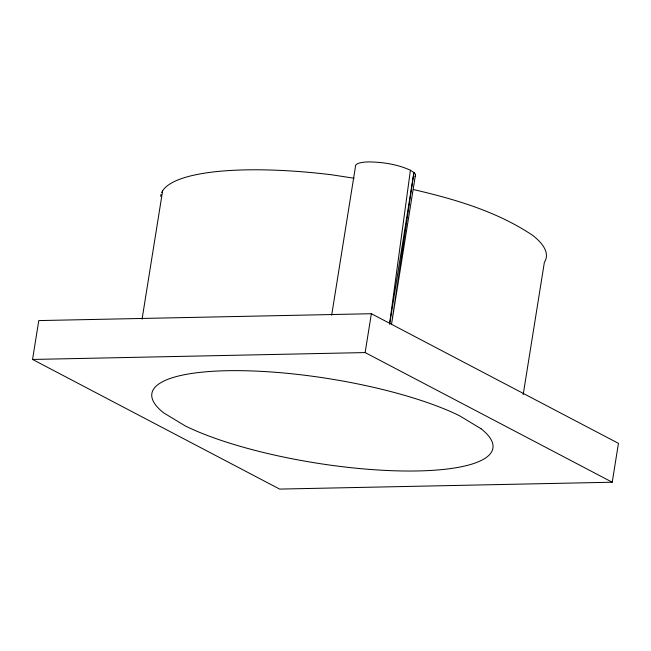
<?xml version="1.0" encoding="UTF-8"?>
<svg xmlns="http://www.w3.org/2000/svg" width="651" height="651" viewBox="0 0 651 651"><rect width="100%" height="100%" fill="white"/><g stroke="black" fill="none" stroke-linecap="round" stroke-linejoin="round"><path stroke-width="0.98" d="M389.567 323.962L410.407 170.236C397.379 164.264 382.869 162.075 368.621 161.912A30.459 7.527 9.1 0 0 355.438 166.778L331.668 315.198M32.55 359.45L38.775 320.585L371.363 313.717L618.45 443.355L612.225 482.22L279.637 489.088L32.55 359.45L365.138 352.573L612.225 482.22M142.073 319.145L162.636 190.784M365.138 352.573L371.363 313.717M389.664 323.97L413.922 172.539L410.407 170.236M415.493 174.72L391.552 324.141L413.922 172.539A30.459 7.527 9.1 0 1 415.012 176.633M523.176 394.661L544.382 262.288A195.227 48.223 9.1 0 0 532.819 235.459C497.047 211.429 454.943 199.19 413.352 189.522M354.144 178.244L331.172 174.712A195.227 48.223 9.1 0 0 161.668 192.574M160.651 196.35A195.227 48.223 9.1 0 1 161 194.437M481.008 428.724L459.305 415.631A172.694 42.657 9.1 0 0 239.267 370.655A172.694 42.657 9.1 0 0 163.767 412.937L185.47 426.039A172.694 42.657 9.1 0 0 405.508 471.015A172.694 42.657 9.1 0 0 481.008 428.724"/></g></svg>
